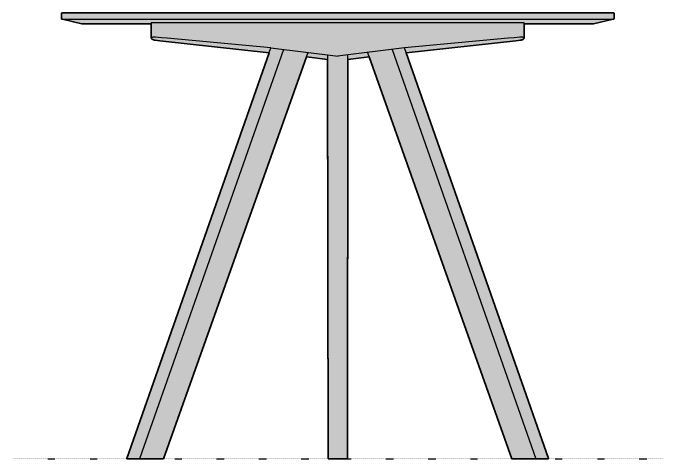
# Model space of a CAD drawing. Header units: millimetres. Extents: x 0 to 2426, y -1359 to 730.
# Drawn here: x 0 to 1064, y 0 to 730 of the extents above; entities that cross this region are included whole.
import ezdxf

# ---------------------------------------------------------------- set-up
doc = ezdxf.new("R2010")
doc.units = ezdxf.units.MM
doc.linetypes.add('Dots', pattern=[1, 0, -1])
doc.layers.add('Blocks', color=7, linetype='Continuous')
doc.layers.add('Blocks$Fill', color=7, linetype='Continuous', true_color=0xffffff)
for name, color, linetype, lineweight, true_color in [('Blocks$Inner', 7, 'Continuous', 25, 0x007f00), ('Blocks$Outline', 7, 'Continuous', 35, 0xff3f3f), ('Groud', 7, 'Dots', 25, 0x243775)]:
    doc.layers.add(name, color=color, linetype=linetype, lineweight=lineweight, true_color=true_color)

# ---------------------------------------------------------------- blocks, each defined once
blk = doc.blocks.new('CPH 20 Dining Table Ø90 Front')
at = {"layer": 'Blocks$Fill'}
blk.add_hatch(color=256, dxfattribs=at).paths.add_polyline_path([(419.4, 664.7), (186.4, 0.6), (186.4, 0.6), (186.3, 0.6), (186.3, 0.6), (186.3, 0.6), (186.3, 0.6), (186.3, 0.5), (186.3, 0.5), (186.3, 0.5), (186.3, 0.5), (186.3, 0.5), (186.3, 0.5), (186.3, 0.4), (186.3, 0.4), (186.3, 0.4), (186.3, 0.4), (186.3, 0.4), (186.4, 0.4), (186.4, 0.3), (186.4, 0.3), (186.4, 0.3), (186.4, 0.3), (186.4, 0.3), (186.4, 0.3), (186.4, 0.2), (186.4, 0.2), (186.4, 0.2), (186.4, 0.2), (186.4, 0.2), (186.5, 0.2), (186.5, 0.2), (186.5, 0.2), (186.5, 0.1), (186.5, 0.1), (186.5, 0.1), (186.5, 0.1), (186.5, 0.1), (186.6, 0.1), (186.6, 0.1), (186.6, 0.1), (186.6, 0.1), (186.6, 0.1), (186.6, 0), (186.6, 0), (186.7, 0), (186.7, 0), (186.7, 0), (186.7, 0), (186.7, 0), (186.7, 0), (186.8, 0), (186.8, 0), (186.8, 0), (186.8, 0), (186.8, 0), (246, 0), (246, 0), (246, 0), (246.1, 0), (246.1, 0), (246.1, 0), (246.1, 0), (246.1, 0), (246.1, 0), (246.2, 0), (246.2, 0), (246.2, 0), (246.2, 0), (246.2, 0.1), (246.2, 0.1), (246.2, 0.1), (246.3, 0.1), (246.3, 0.1), (246.3, 0.1), (246.3, 0.1), (246.3, 0.1), (246.3, 0.1), (246.3, 0.1), (246.3, 0.2), (246.4, 0.2), (246.4, 0.2), (246.4, 0.2), (246.4, 0.2), (246.4, 0.2), (246.4, 0.2), (246.4, 0.3), (246.4, 0.3), (246.4, 0.3), (246.4, 0.3), (246.4, 0.3), (246.5, 0.3), (480.2, 658), (514.9, 654.1), (515.8, 0.5), (515.8, 0.5), (515.8, 0.4), (515.8, 0.4), (515.8, 0.4), (515.8, 0.4), (515.8, 0.4), (515.8, 0.4), (515.8, 0.3), (515.8, 0.3), (515.8, 0.3), (515.9, 0.3), (515.9, 0.3), (515.9, 0.3), (515.9, 0.2), (515.9, 0.2), (515.9, 0.2), (515.9, 0.2), (515.9, 0.2), (515.9, 0.2), (515.9, 0.2), (516, 0.2), (516, 0.1), (516, 0.1), (516, 0.1), (516, 0.1), (516, 0.1), (516, 0.1), (516, 0.1), (516.1, 0.1), (516.1, 0.1), (516.1, 0.1), (516.1, 0), (516.1, 0), (516.1, 0), (516.2, 0), (516.2, 0), (516.2, 0), (516.2, 0), (516.2, 0), (516.2, 0), (516.3, 0), (516.3, 0), (516.3, 0), (516.3, 0), (531.6, 0), (546.9, 0), (546.9, 0), (546.9, 0), (546.9, 0), (546.9, 0), (546.9, 0), (547, 0), (547, 0), (547, 0), (547, 0), (547, 0), (547, 0), (547.1, 0.1), (547.1, 0.1), (547.1, 0.1), (547.1, 0.1), (547.1, 0.1), (547.1, 0.1), (547.2, 0.1), (547.2, 0.1), (547.2, 0.1), (547.2, 0.1), (547.2, 0.2), (547.2, 0.2), (547.2, 0.2), (547.2, 0.2), (547.2, 0.2), (547.3, 0.2), (547.3, 0.2), (547.3, 0.2), (547.3, 0.3), (547.3, 0.3), (547.3, 0.3), (547.3, 0.3), (547.3, 0.3), (547.3, 0.3), (547.3, 0.4), (547.3, 0.4), (547.3, 0.4), (547.3, 0.4), (547.3, 0.4), (547.3, 0.4), (547.3, 0.5), (547.3, 0.5), (547.3, 0.5), (548.2, 654.1), (582.9, 658), (816.7, 0.3), (816.7, 0.3), (816.7, 0.3), (816.7, 0.3), (816.7, 0.3), (816.7, 0.2), (816.8, 0.2), (816.8, 0.2), (816.8, 0.2), (816.8, 0.2), (816.8, 0.2), (816.8, 0.2), (816.8, 0.1), (816.8, 0.1), (816.8, 0.1), (816.9, 0.1), (816.9, 0.1), (816.9, 0.1), (816.9, 0.1), (816.9, 0.1), (816.9, 0.1), (816.9, 0.1), (817, 0), (817, 0), (817, 0), (817, 0), (817, 0), (817, 0), (817.1, 0), (817.1, 0), (817.1, 0), (817.1, 0), (817.1, 0), (817.1, 0), (817.2, 0), (817.2, 0), (876.3, 0), (876.4, 0), (876.4, 0), (876.4, 0), (876.4, 0), (876.4, 0), (876.4, 0), (876.5, 0), (876.5, 0), (876.5, 0), (876.5, 0), (876.5, 0), (876.5, 0.1), (876.6, 0.1), (876.6, 0.1), (876.6, 0.1), (876.6, 0.1), (876.6, 0.1), (876.6, 0.1), (876.6, 0.1), (876.7, 0.1), (876.7, 0.1), (876.7, 0.2), (876.7, 0.2), (876.7, 0.2), (876.7, 0.2), (876.7, 0.2), (876.7, 0.2), (876.7, 0.2), (876.8, 0.2), (876.8, 0.3), (876.8, 0.3), (876.8, 0.3), (876.8, 0.3), (876.8, 0.3), (876.8, 0.3), (876.8, 0.4), (876.8, 0.4), (876.8, 0.4), (876.8, 0.4), (876.8, 0.4), (876.8, 0.4), (876.8, 0.5), (876.8, 0.5), (876.8, 0.5), (876.8, 0.5), (876.8, 0.5), (876.8, 0.5), (876.8, 0.6), (876.8, 0.6), (876.8, 0.6), (876.8, 0.6), (876.8, 0.6), (876.8, 0.6), (876.8, 0.7), (643.7, 664.7), (822.9, 684.6), (830.4, 685.3), (831.1, 685.4), (831.5, 685.5), (831.9, 685.6), (832.2, 685.7), (832.6, 685.8), (832.9, 685.9), (833.3, 686), (833.6, 686.1), (834, 686.3), (834.3, 686.4), (834.6, 686.6), (834.9, 686.8), (835.1, 686.8), (835.2, 686.9), (835.3, 687), (835.4, 687), (835.5, 687.1), (835.6, 687.2), (835.7, 687.3), (835.8, 687.3), (835.8, 687.4), (835.9, 687.5), (836, 687.6), (836.1, 687.7), (836.1, 687.8), (836.2, 687.9), (836.3, 688), (836.3, 688.1), (836.4, 688.2), (836.4, 688.3), (836.5, 688.4), (836.5, 688.5), (836.6, 688.6), (836.6, 688.7), (836.7, 688.8), (836.7, 688.9), (836.7, 689.1), (836.7, 689.2), (836.8, 689.3), (836.8, 689.4), (836.8, 689.5), (836.8, 689.6), (836.8, 689.8), (836.8, 712), (950.5, 712), (982.3, 719.7), (982.6, 719.7), (982.7, 719.8), (982.8, 719.8), (982.9, 719.8), (983.1, 719.8), (983.2, 719.9), (983.3, 719.9), (983.4, 720), (983.5, 720), (983.6, 720.1), (983.6, 720.1), (983.7, 720.1), (983.7, 720.1), (983.7, 720.1), (983.7, 720.2), (983.7, 720.2), (983.8, 720.2), (983.8, 720.2), (983.8, 720.3), (983.8, 720.3), (983.8, 720.3), (983.8, 720.3), (983.8, 720.3), (983.9, 720.4), (983.9, 720.4), (983.9, 720.4), (983.9, 720.4), (983.9, 720.5), (983.9, 720.5), (983.9, 720.5), (983.9, 720.6), (983.9, 720.6), (983.9, 720.6), (983.9, 720.6), (983.9, 720.7), (983.9, 720.7), (983.9, 720.7), (983.9, 720.7), (983.9, 720.8), (983.9, 729.3), (983.9, 729.4), (983.9, 729.4), (983.9, 729.4), (983.9, 729.4), (983.9, 729.5), (983.9, 729.5), (983.9, 729.5), (983.9, 729.5), (983.9, 729.5), (983.9, 729.6), (983.8, 729.6), (983.8, 729.6), (983.8, 729.6), (983.8, 729.7), (983.8, 729.7), (983.8, 729.7), (983.8, 729.7), (983.7, 729.7), (983.7, 729.8), (983.7, 729.8), (983.7, 729.8), (983.7, 729.8), (983.7, 729.8), (983.6, 729.8), (983.6, 729.9), (983.6, 729.9), (983.6, 729.9), (983.5, 729.9), (983.5, 729.9), (983.5, 729.9), (983.5, 729.9), (983.5, 729.9), (983.4, 729.9), (983.4, 730), (983.4, 730), (983.4, 730), (983.3, 730), (983.3, 730), (983.3, 730), (983.3, 730), (983.2, 730), (532.1, 730), (79.9, 730), (79.9, 730), (79.9, 730), (79.8, 730), (79.8, 730), (79.8, 730), (79.8, 730), (79.7, 730), (79.7, 729.9), (79.7, 729.9), (79.7, 729.9), (79.7, 729.9), (79.6, 729.9), (79.6, 729.9), (79.6, 729.9), (79.6, 729.9), (79.5, 729.9), (79.5, 729.8), (79.5, 729.8), (79.5, 729.8), (79.5, 729.8), (79.4, 729.8), (79.4, 729.8), (79.4, 729.7), (79.4, 729.7), (79.4, 729.7), (79.4, 729.7), (79.3, 729.7), (79.3, 729.6), (79.3, 729.6), (79.3, 729.6), (79.3, 729.6), (79.3, 729.5), (79.3, 729.5), (79.3, 729.5), (79.3, 729.5), (79.2, 729.5), (79.2, 729.4), (79.2, 729.4), (79.2, 729.4), (79.2, 729.4), (79.2, 729.3), (79.2, 720.8), (79.2, 720.7), (79.2, 720.7), (79.2, 720.7), (79.2, 720.7), (79.2, 720.6), (79.2, 720.6), (79.2, 720.6), (79.2, 720.6), (79.2, 720.5), (79.2, 720.5), (79.3, 720.5), (79.3, 720.4), (79.3, 720.4), (79.3, 720.4), (79.3, 720.4), (79.3, 720.3), (79.3, 720.3), (79.3, 720.3), (79.3, 720.3), (79.4, 720.3), (79.4, 720.2), (79.4, 720.2), (79.4, 720.2), (79.4, 720.2), (79.4, 720.1), (79.5, 720.1), (79.5, 720.1), (79.5, 720.1), (79.5, 720.1), (79.6, 720), (79.8, 720), (79.9, 719.9), (80, 719.9), (80.1, 719.8), (80.2, 719.8), (80.3, 719.8), (80.5, 719.8), (80.6, 719.7), (80.7, 719.7), (80.8, 719.7), (112.6, 712), (226.4, 712), (226.4, 689.6), (226.4, 689.5), (226.4, 689.4), (226.4, 689.3), (226.4, 689.2), (226.4, 689.1), (226.5, 688.9), (226.5, 688.8), (226.5, 688.7), (226.6, 688.6), (226.6, 688.5), (226.7, 688.4), (226.7, 688.3), (226.8, 688.2), (226.8, 688.1), (226.9, 688), (226.9, 687.9), (227, 687.8), (227.1, 687.7), (227.2, 687.6), (227.2, 687.5), (227.3, 687.4), (227.4, 687.3), (227.5, 687.3), (227.6, 687.2), (227.7, 687.1), (227.8, 687), (227.9, 687), (227.9, 686.9), (228.1, 686.8), (228.2, 686.8), (228.2, 686.8), (228.5, 686.6), (228.9, 686.4), (229.2, 686.3), (229.5, 686.1), (229.9, 686), (230.2, 685.9), (230.6, 685.8), (230.9, 685.7), (231.3, 685.6), (231.6, 685.5), (232, 685.4), (232.4, 685.4), (232.7, 685.3), (240.2, 684.6)], flags=0)
at = {"layer": 'Blocks$Inner'}
for p, q in [((422.3, 672.8), (532.1, 659.5)), ((442.6, 670.3), (207.3, 0)), ((620.5, 670.3), (855.8, 0)), ((480.2, 658), (514.9, 654.1)), ((582.9, 658), (548.2, 654.1))]:
    blk.add_line(p, q, dxfattribs=at)
for points in [[(532.1, 730), (79.9, 730), (79.9, 730), (79.9, 730), (79.8, 730), (79.8, 730), (79.8, 730), (79.8, 730), (79.7, 730), (79.7, 729.9), (79.7, 729.9), (79.7, 729.9), (79.7, 729.9), (79.6, 729.9), (79.6, 729.9), (79.6, 729.9), (79.6, 729.9), (79.5, 729.9), (79.5, 729.8), (79.5, 729.8), (79.5, 729.8), (79.5, 729.8), (79.4, 729.8), (79.4, 729.8), (79.4, 729.7), (79.4, 729.7), (79.4, 729.7), (79.4, 729.7), (79.3, 729.7), (79.3, 729.6), (79.3, 729.6), (79.3, 729.6), (79.3, 729.6), (79.3, 729.5), (79.3, 729.5), (79.3, 729.5), (79.3, 729.5), (79.2, 729.5), (79.2, 729.4), (79.2, 729.4), (79.2, 729.4), (79.2, 729.4), (79.2, 729.3), (79.2, 720.8), (79.2, 720.7), (79.2, 720.7), (79.2, 720.7), (79.2, 720.7), (79.2, 720.6), (79.2, 720.6), (79.2, 720.6), (79.2, 720.6), (79.2, 720.5), (79.2, 720.5), (79.3, 720.5), (79.3, 720.4), (79.3, 720.4), (79.3, 720.4), (79.3, 720.4), (79.3, 720.3), (79.3, 720.3), (79.3, 720.3), (79.3, 720.3), (79.4, 720.3), (79.4, 720.2), (79.4, 720.2), (79.4, 720.2), (79.4, 720.2), (79.4, 720.1), (79.5, 720.1), (79.5, 720.1), (79.5, 720.1), (79.5, 720.1), (79.6, 720), (79.8, 720), (79.9, 719.9), (80, 719.9), (80.1, 719.8), (80.2, 719.8), (80.3, 719.8), (80.5, 719.8), (80.6, 719.7), (80.7, 719.7), (80.8, 719.7), (532.1, 719.7)], [(531.1, 719.7), (982.3, 719.7), (982.5, 719.7), (982.6, 719.7), (982.7, 719.8), (982.8, 719.8), (982.9, 719.8), (983.1, 719.8), (983.2, 719.9), (983.3, 719.9), (983.4, 720), (983.5, 720), (983.6, 720.1), (983.6, 720.1), (983.7, 720.1), (983.7, 720.1), (983.7, 720.1), (983.7, 720.2), (983.7, 720.2), (983.8, 720.2), (983.8, 720.2), (983.8, 720.3), (983.8, 720.3), (983.8, 720.3), (983.8, 720.3), (983.8, 720.3), (983.9, 720.4), (983.9, 720.4), (983.9, 720.4), (983.9, 720.4), (983.9, 720.5), (983.9, 720.5), (983.9, 720.5), (983.9, 720.6), (983.9, 720.6), (983.9, 720.6), (983.9, 720.6), (983.9, 720.7), (983.9, 720.7), (983.9, 720.7), (983.9, 720.7), (983.9, 720.8), (983.9, 729.3), (983.9, 729.4), (983.9, 729.4), (983.9, 729.4), (983.9, 729.4), (983.9, 729.5), (983.9, 729.5), (983.9, 729.5), (983.9, 729.5), (983.9, 729.5), (983.9, 729.6), (983.8, 729.6), (983.8, 729.6), (983.8, 729.6), (983.8, 729.7), (983.8, 729.7), (983.8, 729.7), (983.8, 729.7), (983.7, 729.7), (983.7, 729.8), (983.7, 729.8), (983.7, 729.8), (983.7, 729.8), (983.7, 729.8), (983.6, 729.8), (983.6, 729.9), (983.6, 729.9), (983.6, 729.9), (983.5, 729.9), (983.5, 729.9), (983.5, 729.9), (983.5, 729.9), (983.5, 729.9), (983.4, 729.9), (983.4, 730), (983.4, 730), (983.4, 730), (983.3, 730), (983.3, 730), (983.3, 730), (983.3, 730), (983.2, 730), (531.1, 730)], [(80.8, 719.7), (112.6, 712), (226.4, 712)], [(532.1, 714), (226.4, 714), (226.4, 689.9), (226.4, 689.8), (226.4, 689.6), (226.4, 689.5), (226.4, 689.4), (226.4, 689.3), (226.4, 689.2), (226.4, 689.1), (226.5, 688.9), (226.5, 688.8), (226.5, 688.7), (226.6, 688.6), (226.6, 688.5), (226.7, 688.4), (226.7, 688.3), (226.8, 688.2), (226.8, 688.1), (226.9, 688), (226.9, 687.9), (227, 687.8), (227.1, 687.7), (227.2, 687.6), (227.2, 687.5), (227.3, 687.4), (227.4, 687.3), (227.5, 687.3), (227.6, 687.2), (227.7, 687.1), (227.8, 687), (227.9, 687), (227.9, 686.9), (228.1, 686.8), (228.2, 686.8), (228.2, 686.8), (228.5, 686.6), (228.9, 686.4), (229.2, 686.3), (229.5, 686.1), (229.9, 686), (230.2, 685.9), (230.6, 685.8), (230.9, 685.7), (231.3, 685.6), (231.6, 685.5), (232, 685.4), (232.4, 685.4), (232.7, 685.3), (236.5, 684.9), (240.2, 684.6), (419.4, 664.7)], [(643.7, 664.7), (822.9, 684.6), (826.7, 684.9), (830.4, 685.3), (830.8, 685.4), (831.1, 685.4), (831.5, 685.5), (831.9, 685.6), (832.2, 685.7), (832.6, 685.8), (832.9, 685.9), (833.3, 686), (833.6, 686.1), (834, 686.3), (834.3, 686.4), (834.6, 686.6), (834.9, 686.8), (835, 686.8), (835.1, 686.8), (835.2, 686.9), (835.3, 687), (835.4, 687), (835.5, 687.1), (835.6, 687.2), (835.7, 687.3), (835.8, 687.3), (835.8, 687.4), (835.9, 687.5), (836, 687.6), (836.1, 687.7), (836.1, 687.8), (836.2, 687.9), (836.3, 688), (836.3, 688.1), (836.4, 688.2), (836.4, 688.3), (836.5, 688.4), (836.5, 688.5), (836.6, 688.6), (836.6, 688.7), (836.7, 688.8), (836.7, 688.9), (836.7, 689.1), (836.7, 689.2), (836.8, 689.3), (836.8, 689.4), (836.8, 689.5), (836.8, 689.6), (836.8, 689.8), (836.8, 689.9), (836.8, 714), (531.1, 714)], [(982.3, 719.7), (950.5, 712), (836.8, 712)], [(482.9, 665.5), (246.5, 0.3), (246.4, 0.3), (246.4, 0.3), (246.4, 0.3), (246.4, 0.3), (246.4, 0.3), (246.4, 0.2), (246.4, 0.2), (246.4, 0.2), (246.4, 0.2), (246.4, 0.2), (246.4, 0.2), (246.3, 0.2), (246.3, 0.1), (246.3, 0.1), (246.3, 0.1), (246.3, 0.1), (246.3, 0.1), (246.3, 0.1), (246.3, 0.1), (246.2, 0.1), (246.2, 0.1), (246.2, 0.1), (246.2, 0), (246.2, 0), (246.2, 0), (246.2, 0), (246.1, 0), (246.1, 0), (246.1, 0), (246.1, 0), (246.1, 0), (246.1, 0), (246, 0), (246, 0), (246, 0), (246, 0), (186.8, 0), (186.8, 0), (186.8, 0), (186.8, 0), (186.8, 0), (186.7, 0), (186.7, 0), (186.7, 0), (186.7, 0), (186.7, 0), (186.7, 0), (186.6, 0), (186.6, 0), (186.6, 0.1), (186.6, 0.1), (186.6, 0.1), (186.6, 0.1), (186.6, 0.1), (186.5, 0.1), (186.5, 0.1), (186.5, 0.1), (186.5, 0.1), (186.5, 0.1), (186.5, 0.2), (186.5, 0.2), (186.5, 0.2), (186.4, 0.2), (186.4, 0.2), (186.4, 0.2), (186.4, 0.2), (186.4, 0.2), (186.4, 0.3), (186.4, 0.3), (186.4, 0.3), (186.4, 0.3), (186.4, 0.3), (186.4, 0.3), (186.4, 0.4), (186.3, 0.4), (186.3, 0.4), (186.3, 0.4), (186.3, 0.4), (186.3, 0.4), (186.3, 0.5), (186.3, 0.5), (186.3, 0.5), (186.3, 0.5), (186.3, 0.5), (186.3, 0.5), (186.3, 0.6), (186.3, 0.6), (186.3, 0.6), (186.3, 0.6), (186.4, 0.6), (186.4, 0.6), (186.4, 0.7), (422.3, 672.8), (252.4, 688.7), (243, 689.5), (233.5, 690.2), (232.7, 690.2), (231.9, 690.3), (231.1, 690.3), (230.3, 690.3), (229.5, 690.3), (228.7, 690.2), (227.9, 690.1), (227.2, 690), (226.4, 689.9)], [(810.8, 688.7), (640.9, 672.8), (531.1, 659.5)], [(836.8, 689.9), (836, 690), (835.2, 690.1), (834.4, 690.2), (833.6, 690.3), (832.8, 690.3), (832, 690.3), (831.2, 690.3), (830.4, 690.2), (829.6, 690.2), (820.2, 689.5), (810.8, 688.7)], [(580.3, 665.5), (816.7, 0.3), (816.7, 0.3), (816.7, 0.3), (816.7, 0.3), (816.7, 0.3), (816.7, 0.3), (816.7, 0.2), (816.8, 0.2), (816.8, 0.2), (816.8, 0.2), (816.8, 0.2), (816.8, 0.2), (816.8, 0.2), (816.8, 0.1), (816.8, 0.1), (816.8, 0.1), (816.9, 0.1), (816.9, 0.1), (816.9, 0.1), (816.9, 0.1), (816.9, 0.1), (816.9, 0.1), (816.9, 0.1), (817, 0), (817, 0), (817, 0), (817, 0), (817, 0), (817, 0), (817.1, 0), (817.1, 0), (817.1, 0), (817.1, 0), (817.1, 0), (817.1, 0), (817.2, 0), (817.2, 0), (876.3, 0), (876.3, 0), (876.4, 0), (876.4, 0), (876.4, 0), (876.4, 0), (876.4, 0), (876.4, 0), (876.5, 0), (876.5, 0), (876.5, 0), (876.5, 0), (876.5, 0), (876.5, 0.1), (876.6, 0.1), (876.6, 0.1), (876.6, 0.1), (876.6, 0.1), (876.6, 0.1), (876.6, 0.1), (876.6, 0.1), (876.7, 0.1), (876.7, 0.1), (876.7, 0.2), (876.7, 0.2), (876.7, 0.2), (876.7, 0.2), (876.7, 0.2), (876.7, 0.2), (876.7, 0.2), (876.8, 0.2), (876.8, 0.3), (876.8, 0.3), (876.8, 0.3), (876.8, 0.3), (876.8, 0.3), (876.8, 0.3), (876.8, 0.4), (876.8, 0.4), (876.8, 0.4), (876.8, 0.4), (876.8, 0.4), (876.8, 0.4), (876.8, 0.5), (876.8, 0.5), (876.8, 0.5), (876.8, 0.5), (876.8, 0.5), (876.8, 0.5), (876.8, 0.6), (876.8, 0.6), (876.8, 0.6), (876.8, 0.6), (876.8, 0.6), (876.8, 0.6), (876.8, 0.7), (640.9, 672.8)], [(514.9, 661.6), (515.8, 0.5), (515.8, 0.5), (515.8, 0.5), (515.8, 0.4), (515.8, 0.4), (515.8, 0.4), (515.8, 0.4), (515.8, 0.4), (515.8, 0.4), (515.8, 0.3), (515.8, 0.3), (515.8, 0.3), (515.9, 0.3), (515.9, 0.3), (515.9, 0.3), (515.9, 0.2), (515.9, 0.2), (515.9, 0.2), (515.9, 0.2), (515.9, 0.2), (515.9, 0.2), (515.9, 0.2), (516, 0.2), (516, 0.1), (516, 0.1), (516, 0.1), (516, 0.1), (516, 0.1), (516, 0.1), (516, 0.1), (516.1, 0.1), (516.1, 0.1), (516.1, 0.1), (516.1, 0), (516.1, 0), (516.1, 0), (516.2, 0), (516.2, 0), (516.2, 0), (516.2, 0), (516.2, 0), (516.2, 0), (516.3, 0), (516.3, 0), (516.3, 0), (516.3, 0), (531.6, 0), (546.8, 0), (546.9, 0), (546.9, 0), (546.9, 0), (546.9, 0), (546.9, 0), (546.9, 0), (547, 0), (547, 0), (547, 0), (547, 0), (547, 0), (547, 0), (547.1, 0.1), (547.1, 0.1), (547.1, 0.1), (547.1, 0.1), (547.1, 0.1), (547.1, 0.1), (547.2, 0.1), (547.2, 0.1), (547.2, 0.1), (547.2, 0.1), (547.2, 0.2), (547.2, 0.2), (547.2, 0.2), (547.2, 0.2), (547.2, 0.2), (547.3, 0.2), (547.3, 0.2), (547.3, 0.2), (547.3, 0.3), (547.3, 0.3), (547.3, 0.3), (547.3, 0.3), (547.3, 0.3), (547.3, 0.3), (547.3, 0.4), (547.3, 0.4), (547.3, 0.4), (547.3, 0.4), (547.3, 0.4), (547.3, 0.4), (547.3, 0.5), (547.3, 0.5), (547.3, 0.5), (548.3, 661.6)]]:
    blk.add_lwpolyline(points, dxfattribs=at)
at = {"layer": 'Blocks$Outline'}
for p, q in [((79.3, 729.5), (79.2, 729.5)), ((79.2, 729.5), (79.2, 729.4)), ((79.2, 729.4), (79.2, 729.4)), ((79.2, 729.4), (79.2, 729.4)), ((79.2, 729.4), (79.2, 729.4)), ((79.2, 729.4), (79.2, 729.3)), ((79.2, 729.3), (79.2, 720.8)), ((79.4, 729.7), (79.3, 729.7)), ((79.3, 729.7), (79.3, 729.6)), ((79.3, 729.6), (79.3, 729.6)), ((79.3, 729.6), (79.3, 729.6)), ((79.3, 729.6), (79.3, 729.6)), ((79.3, 729.6), (79.3, 729.5)), ((79.3, 729.5), (79.3, 729.5)), ((79.3, 729.5), (79.3, 729.5)), ((79.3, 729.5), (79.3, 729.5)), ((79.5, 729.8), (79.4, 729.8)), ((79.4, 729.8), (79.4, 729.8)), ((79.4, 729.8), (79.4, 729.7)), ((79.4, 729.7), (79.4, 729.7)), ((79.4, 729.7), (79.4, 729.7)), ((79.4, 729.7), (79.4, 729.7)), ((79.6, 729.9), (79.5, 729.9)), ((79.5, 729.9), (79.5, 729.8)), ((79.5, 729.8), (79.5, 729.8)), ((79.5, 729.8), (79.5, 729.8)), ((79.5, 729.8), (79.5, 729.8)), ((79.7, 729.9), (79.6, 729.9)), ((79.6, 729.9), (79.6, 729.9)), ((79.6, 729.9), (79.6, 729.9)), ((79.6, 729.9), (79.6, 729.9)), ((79.8, 730), (79.7, 730)), ((79.7, 730), (79.7, 729.9)), ((79.7, 729.9), (79.7, 729.9)), ((79.7, 729.9), (79.7, 729.9)), ((79.7, 729.9), (79.7, 729.9)), ((79.9, 730), (79.8, 730)), ((79.8, 730), (79.8, 730)), ((79.8, 730), (79.8, 730)), ((79.8, 730), (79.8, 730)), ((532.1, 730), (79.9, 730)), ((79.9, 730), (79.9, 730)), ((79.9, 730), (79.9, 730)), ((983.2, 730), (532.1, 730)), ((983.3, 730), (983.2, 730)), ((983.4, 730), (983.3, 730)), ((983.3, 730), (983.3, 730)), ((983.3, 730), (983.3, 730)), ((983.3, 730), (983.3, 730)), ((983.4, 729.9), (983.4, 730)), ((983.4, 730), (983.4, 730)), ((983.4, 730), (983.4, 730)), ((983.5, 729.9), (983.4, 729.9)), ((983.6, 729.9), (983.5, 729.9)), ((983.5, 729.9), (983.5, 729.9)), ((983.5, 729.9), (983.5, 729.9)), ((983.5, 729.9), (983.5, 729.9)), ((983.5, 729.9), (983.5, 729.9)), ((983.6, 729.8), (983.6, 729.9)), ((983.6, 729.9), (983.6, 729.9)), ((983.6, 729.9), (983.6, 729.9)), ((983.7, 729.8), (983.6, 729.8)), ((983.7, 729.7), (983.7, 729.8)), ((983.7, 729.8), (983.7, 729.8)), ((983.7, 729.8), (983.7, 729.8)), ((983.7, 729.8), (983.7, 729.8)), ((983.7, 729.8), (983.7, 729.8)), ((983.8, 729.7), (983.7, 729.7)), ((983.8, 729.6), (983.8, 729.7)), ((983.8, 729.7), (983.8, 729.7)), ((983.8, 729.7), (983.8, 729.7)), ((983.8, 729.7), (983.8, 729.7)), ((983.9, 729.6), (983.8, 729.6)), ((983.8, 729.6), (983.8, 729.6)), ((983.8, 729.6), (983.8, 729.6)), ((983.9, 729.5), (983.9, 729.6)), ((983.9, 729.4), (983.9, 729.5)), ((983.9, 729.5), (983.9, 729.5)), ((983.9, 729.5), (983.9, 729.5)), ((983.9, 729.5), (983.9, 729.5)), ((983.9, 729.5), (983.9, 729.5)), ((983.9, 729.3), (983.9, 729.4)), ((983.9, 729.4), (983.9, 729.4)), ((983.9, 729.4), (983.9, 729.4)), ((983.9, 729.4), (983.9, 729.4)), ((983.9, 720.8), (983.9, 729.3)), ((79.2, 720.8), (79.2, 720.7)), ((79.2, 720.7), (79.2, 720.7)), ((79.2, 720.7), (79.2, 720.7)), ((79.2, 720.7), (79.2, 720.7)), ((79.2, 720.7), (79.2, 720.6)), ((79.2, 720.6), (79.2, 720.6)), ((79.2, 720.6), (79.2, 720.6)), ((79.2, 720.6), (79.2, 720.6)), ((79.2, 720.6), (79.2, 720.5)), ((79.2, 720.5), (79.2, 720.5)), ((79.2, 720.5), (79.3, 720.5)), ((79.3, 720.5), (79.3, 720.4)), ((79.3, 720.4), (79.3, 720.4)), ((79.3, 720.4), (79.3, 720.4)), ((79.3, 720.4), (79.3, 720.4)), ((79.3, 720.4), (79.3, 720.3)), ((79.3, 720.3), (79.3, 720.3)), ((79.3, 720.3), (79.3, 720.3)), ((79.3, 720.3), (79.3, 720.3)), ((79.3, 720.3), (79.4, 720.3)), ((79.4, 720.3), (79.4, 720.2)), ((79.4, 720.2), (79.4, 720.2)), ((79.4, 720.2), (79.4, 720.2)), ((79.4, 720.2), (79.4, 720.2)), ((79.4, 720.2), (79.4, 720.1)), ((79.4, 720.1), (79.5, 720.1)), ((79.5, 720.1), (79.5, 720.1)), ((79.5, 720.1), (79.5, 720.1)), ((79.5, 720.1), (79.5, 720.1)), ((79.5, 720.1), (79.6, 720)), ((79.6, 720), (79.8, 720)), ((79.8, 720), (79.9, 719.9)), ((79.9, 719.9), (80, 719.9)), ((80, 719.9), (80.1, 719.8)), ((80.1, 719.8), (80.2, 719.8)), ((80.2, 719.8), (80.3, 719.8)), ((80.3, 719.8), (80.5, 719.8)), ((80.5, 719.8), (80.6, 719.7)), ((80.6, 719.7), (80.7, 719.7)), ((80.7, 719.7), (80.8, 719.7)), ((80.8, 719.7), (112.6, 712)), ((950.5, 712), (982.3, 719.7)), ((982.3, 719.7), (982.5, 719.7)), ((982.5, 719.7), (982.6, 719.7)), ((982.6, 719.7), (982.7, 719.8)), ((982.7, 719.8), (982.8, 719.8)), ((982.8, 719.8), (982.9, 719.8)), ((982.9, 719.8), (983.1, 719.8)), ((983.1, 719.8), (983.2, 719.9)), ((983.2, 719.9), (983.3, 719.9)), ((983.3, 719.9), (983.4, 720)), ((983.4, 720), (983.5, 720)), ((983.5, 720), (983.6, 720.1)), ((983.6, 720.1), (983.6, 720.1)), ((983.6, 720.1), (983.7, 720.1)), ((983.7, 720.1), (983.7, 720.2)), ((983.7, 720.2), (983.7, 720.2)), ((983.7, 720.2), (983.8, 720.2)), ((983.7, 720.1), (983.7, 720.1)), ((983.7, 720.1), (983.7, 720.1)), ((983.8, 720.3), (983.9, 720.4)), ((983.8, 720.2), (983.8, 720.3)), ((983.8, 720.3), (983.8, 720.3)), ((983.8, 720.3), (983.8, 720.3)), ((983.8, 720.3), (983.8, 720.3)), ((983.8, 720.3), (983.8, 720.3)), ((983.8, 720.2), (983.8, 720.2)), ((983.9, 720.7), (983.9, 720.8)), ((983.9, 720.6), (983.9, 720.7)), ((983.9, 720.7), (983.9, 720.7)), ((983.9, 720.7), (983.9, 720.7)), ((983.9, 720.7), (983.9, 720.7)), ((983.9, 720.5), (983.9, 720.6)), ((983.9, 720.6), (983.9, 720.6)), ((983.9, 720.6), (983.9, 720.6)), ((983.9, 720.6), (983.9, 720.6)), ((983.9, 720.4), (983.9, 720.5)), ((983.9, 720.5), (983.9, 720.5)), ((983.9, 720.5), (983.9, 720.5)), ((983.9, 720.4), (983.9, 720.4)), ((983.9, 720.4), (983.9, 720.4)), ((983.9, 720.4), (983.9, 720.4)), ((112.6, 712), (226.4, 712)), ((226.4, 712), (226.4, 689.9)), ((836.8, 689.9), (836.8, 712)), ((836.8, 712), (950.5, 712)), ((226.4, 689.9), (226.4, 689.8)), ((226.4, 689.8), (226.4, 689.6)), ((226.4, 689.6), (226.4, 689.5)), ((226.4, 689.5), (226.4, 689.4)), ((226.4, 689.4), (226.4, 689.3)), ((226.4, 689.3), (226.4, 689.2)), ((226.4, 689.2), (226.4, 689.1)), ((226.4, 689.1), (226.5, 688.9)), ((226.5, 688.9), (226.5, 688.8)), ((226.5, 688.8), (226.5, 688.7)), ((226.5, 688.7), (226.6, 688.6)), ((226.6, 688.6), (226.6, 688.5)), ((226.6, 688.5), (226.7, 688.4)), ((226.7, 688.4), (226.7, 688.3)), ((226.7, 688.3), (226.8, 688.2)), ((226.8, 688.2), (226.8, 688.1)), ((226.8, 688.1), (226.9, 688)), ((226.9, 688), (226.9, 687.9)), ((226.9, 687.9), (227, 687.8)), ((227, 687.8), (227.1, 687.7)), ((227.1, 687.7), (227.2, 687.6)), ((227.2, 687.6), (227.2, 687.5)), ((227.2, 687.5), (227.3, 687.4)), ((227.3, 687.4), (227.4, 687.3)), ((227.4, 687.3), (227.5, 687.3)), ((227.5, 687.3), (227.6, 687.2)), ((227.6, 687.2), (227.7, 687.1)), ((227.7, 687.1), (227.8, 687)), ((227.8, 687), (227.9, 687)), ((227.9, 687), (227.9, 686.9)), ((227.9, 686.9), (228.1, 686.8)), ((228.1, 686.8), (228.2, 686.8)), ((228.2, 686.8), (228.2, 686.8)), ((228.2, 686.8), (228.5, 686.6)), ((228.5, 686.6), (228.9, 686.4)), ((228.9, 686.4), (229.2, 686.3)), ((229.2, 686.3), (229.5, 686.1)), ((229.5, 686.1), (229.9, 686)), ((229.9, 686), (230.2, 685.9)), ((230.2, 685.9), (230.6, 685.8)), ((230.6, 685.8), (230.9, 685.7)), ((230.9, 685.7), (231.3, 685.6)), ((231.3, 685.6), (231.6, 685.5)), ((231.6, 685.5), (232, 685.4)), ((232, 685.4), (232.4, 685.4)), ((232.4, 685.4), (232.7, 685.3)), ((232.7, 685.3), (236.5, 684.9)), ((236.5, 684.9), (240.2, 684.6)), ((240.2, 684.6), (419.4, 664.7)), ((643.7, 664.7), (822.9, 684.6)), ((822.9, 684.6), (826.7, 684.9)), ((826.7, 684.9), (830.4, 685.3)), ((830.4, 685.3), (830.8, 685.4)), ((830.8, 685.4), (831.1, 685.4)), ((831.1, 685.4), (831.5, 685.5)), ((831.5, 685.5), (831.9, 685.6)), ((831.9, 685.6), (832.2, 685.7)), ((832.2, 685.7), (832.6, 685.8)), ((832.6, 685.8), (832.9, 685.9)), ((832.9, 685.9), (833.3, 686)), ((833.3, 686), (833.6, 686.1)), ((833.6, 686.1), (834, 686.3)), ((834, 686.3), (834.3, 686.4)), ((834.3, 686.4), (834.6, 686.6)), ((834.6, 686.6), (834.9, 686.8)), ((834.9, 686.8), (835, 686.8)), ((835, 686.8), (835.1, 686.8)), ((835.1, 686.8), (835.2, 686.9)), ((835.2, 686.9), (835.3, 687)), ((835.3, 687), (835.4, 687)), ((835.4, 687), (835.5, 687.1)), ((835.5, 687.1), (835.6, 687.2)), ((835.6, 687.2), (835.7, 687.3)), ((835.7, 687.3), (835.8, 687.3)), ((835.8, 687.4), (835.9, 687.5)), ((835.8, 687.3), (835.8, 687.4)), ((835.9, 687.5), (836, 687.6)), ((836, 687.6), (836.1, 687.7)), ((836.1, 687.8), (836.2, 687.9)), ((836.1, 687.7), (836.1, 687.8)), ((836.2, 687.9), (836.3, 688)), ((836.3, 688.1), (836.4, 688.2)), ((836.3, 688), (836.3, 688.1)), ((836.4, 688.3), (836.5, 688.4)), ((836.4, 688.2), (836.4, 688.3)), ((836.5, 688.5), (836.6, 688.6)), ((836.5, 688.4), (836.5, 688.5)), ((836.6, 688.7), (836.7, 688.8)), ((836.6, 688.6), (836.6, 688.7)), ((836.7, 689.2), (836.8, 689.3)), ((836.7, 689.1), (836.7, 689.2)), ((836.7, 688.9), (836.7, 689.1)), ((836.7, 688.8), (836.7, 688.9)), ((836.8, 689.8), (836.8, 689.9)), ((836.8, 689.6), (836.8, 689.8)), ((836.8, 689.5), (836.8, 689.6)), ((836.8, 689.4), (836.8, 689.5)), ((836.8, 689.3), (836.8, 689.4)), ((419.4, 664.7), (186.4, 0.7)), ((876.8, 0.7), (643.7, 664.7)), ((246.5, 0.3), (480.2, 658)), ((480.2, 658), (514.9, 654.1)), ((514.9, 654.1), (515.8, 0.5)), ((547.3, 0.5), (548.2, 654.1)), ((548.2, 654.1), (582.9, 658)), ((582.9, 658), (816.7, 0.3)), ((186.4, 0.6), (186.3, 0.6)), ((186.3, 0.6), (186.3, 0.6)), ((186.3, 0.6), (186.3, 0.6)), ((186.3, 0.6), (186.3, 0.6)), ((186.3, 0.6), (186.3, 0.5)), ((186.3, 0.5), (186.3, 0.5)), ((186.3, 0.5), (186.3, 0.5)), ((186.3, 0.5), (186.3, 0.5)), ((186.3, 0.5), (186.3, 0.5)), ((186.3, 0.5), (186.3, 0.5)), ((186.3, 0.5), (186.3, 0.4)), ((186.3, 0.4), (186.3, 0.4)), ((186.3, 0.4), (186.3, 0.4)), ((186.3, 0.4), (186.3, 0.4)), ((186.3, 0.4), (186.3, 0.4)), ((186.3, 0.4), (186.4, 0.4)), ((186.4, 0.7), (186.4, 0.6)), ((186.4, 0.6), (186.4, 0.6)), ((186.4, 0.4), (186.4, 0.3)), ((186.4, 0.3), (186.4, 0.3)), ((186.4, 0.3), (186.4, 0.3)), ((186.4, 0.3), (186.4, 0.3)), ((186.4, 0.3), (186.4, 0.3)), ((186.4, 0.3), (186.4, 0.3)), ((186.4, 0.3), (186.4, 0.2)), ((186.4, 0.2), (186.4, 0.2)), ((186.4, 0.2), (186.4, 0.2)), ((186.4, 0.2), (186.4, 0.2)), ((186.4, 0.2), (186.4, 0.2)), ((186.4, 0.2), (186.5, 0.2)), ((186.5, 0.2), (186.5, 0.2)), ((186.5, 0.2), (186.5, 0.2)), ((186.5, 0.2), (186.5, 0.1)), ((186.5, 0.1), (186.5, 0.1)), ((186.5, 0.1), (186.5, 0.1)), ((186.5, 0.1), (186.5, 0.1)), ((186.5, 0.1), (186.5, 0.1)), ((186.5, 0.1), (186.6, 0.1)), ((186.6, 0.1), (186.6, 0.1)), ((186.6, 0.1), (186.6, 0.1)), ((186.6, 0.1), (186.6, 0.1)), ((186.6, 0.1), (186.6, 0.1)), ((186.6, 0.1), (186.6, 0)), ((186.6, 0), (186.6, 0)), ((186.6, 0), (186.7, 0)), ((186.7, 0), (186.7, 0)), ((186.7, 0), (186.7, 0)), ((186.7, 0), (186.7, 0)), ((186.7, 0), (186.7, 0)), ((186.7, 0), (186.7, 0)), ((186.7, 0), (186.8, 0)), ((186.8, 0), (186.8, 0)), ((186.8, 0), (186.8, 0)), ((186.8, 0), (186.8, 0)), ((186.8, 0), (186.8, 0)), ((186.8, 0), (246, 0)), ((246, 0), (246, 0)), ((246, 0), (246, 0)), ((246, 0), (246, 0)), ((246, 0), (246.1, 0)), ((246.1, 0), (246.1, 0)), ((246.1, 0), (246.1, 0)), ((246.1, 0), (246.1, 0)), ((246.1, 0), (246.1, 0)), ((246.1, 0), (246.1, 0)), ((246.1, 0), (246.2, 0)), ((246.2, 0), (246.2, 0.1)), ((246.2, 0.1), (246.2, 0.1)), ((246.2, 0.1), (246.2, 0.1)), ((246.2, 0.1), (246.3, 0.1)), ((246.2, 0), (246.2, 0)), ((246.2, 0), (246.2, 0)), ((246.2, 0), (246.2, 0)), ((246.3, 0.1), (246.3, 0.2)), ((246.3, 0.2), (246.4, 0.2)), ((246.3, 0.1), (246.3, 0.1)), ((246.3, 0.1), (246.3, 0.1)), ((246.3, 0.1), (246.3, 0.1)), ((246.3, 0.1), (246.3, 0.1)), ((246.3, 0.1), (246.3, 0.1)), ((246.3, 0.1), (246.3, 0.1)), ((246.4, 0.2), (246.4, 0.3)), ((246.4, 0.3), (246.4, 0.3)), ((246.4, 0.3), (246.4, 0.3)), ((246.4, 0.3), (246.4, 0.3)), ((246.4, 0.3), (246.4, 0.3)), ((246.4, 0.3), (246.5, 0.3)), ((246.4, 0.2), (246.4, 0.2)), ((246.4, 0.2), (246.4, 0.2)), ((246.4, 0.2), (246.4, 0.2)), ((246.4, 0.2), (246.4, 0.2)), ((246.4, 0.2), (246.4, 0.2)), ((515.8, 0.5), (515.8, 0.5)), ((515.8, 0.5), (515.8, 0.5)), ((515.8, 0.5), (515.8, 0.4)), ((515.8, 0.4), (515.8, 0.4)), ((515.8, 0.4), (515.8, 0.4)), ((515.8, 0.4), (515.8, 0.4)), ((515.8, 0.4), (515.8, 0.4)), ((515.8, 0.4), (515.8, 0.4)), ((515.8, 0.4), (515.8, 0.3)), ((515.8, 0.3), (515.8, 0.3)), ((515.8, 0.3), (515.8, 0.3)), ((515.8, 0.3), (515.9, 0.3)), ((515.9, 0.3), (515.9, 0.3)), ((515.9, 0.3), (515.9, 0.3)), ((515.9, 0.3), (515.9, 0.2)), ((515.9, 0.2), (515.9, 0.2)), ((515.9, 0.2), (515.9, 0.2)), ((515.9, 0.2), (515.9, 0.2)), ((515.9, 0.2), (515.9, 0.2)), ((515.9, 0.2), (515.9, 0.2)), ((515.9, 0.2), (515.9, 0.2)), ((515.9, 0.2), (516, 0.2)), ((516, 0.2), (516, 0.1)), ((516, 0.1), (516, 0.1)), ((516, 0.1), (516, 0.1)), ((516, 0.1), (516, 0.1)), ((516, 0.1), (516, 0.1)), ((516, 0.1), (516, 0.1)), ((516, 0.1), (516, 0.1)), ((516, 0.1), (516.1, 0.1)), ((516.1, 0.1), (516.1, 0.1)), ((516.1, 0.1), (516.1, 0.1)), ((516.1, 0.1), (516.1, 0)), ((516.1, 0), (516.1, 0)), ((516.1, 0), (516.1, 0)), ((516.1, 0), (516.2, 0)), ((516.2, 0), (516.2, 0)), ((516.2, 0), (516.2, 0)), ((516.2, 0), (516.2, 0)), ((516.2, 0), (516.2, 0)), ((516.2, 0), (516.2, 0)), ((516.2, 0), (516.3, 0)), ((516.3, 0), (516.3, 0)), ((516.3, 0), (516.3, 0)), ((516.3, 0), (516.3, 0)), ((516.3, 0), (531.6, 0)), ((531.6, 0), (546.8, 0)), ((546.8, 0), (546.9, 0)), ((546.9, 0), (546.9, 0)), ((546.9, 0), (546.9, 0)), ((546.9, 0), (546.9, 0)), ((546.9, 0), (546.9, 0)), ((546.9, 0), (546.9, 0)), ((546.9, 0), (547, 0)), ((547, 0), (547.1, 0.1)), ((547, 0), (547, 0)), ((547, 0), (547, 0)), ((547, 0), (547, 0)), ((547, 0), (547, 0)), ((547, 0), (547, 0)), ((547.1, 0.1), (547.1, 0.1)), ((547.1, 0.1), (547.1, 0.1)), ((547.1, 0.1), (547.1, 0.1)), ((547.1, 0.1), (547.1, 0.1)), ((547.1, 0.1), (547.1, 0.1)), ((547.1, 0.1), (547.2, 0.1)), ((547.2, 0.1), (547.2, 0.2)), ((547.2, 0.2), (547.2, 0.2)), ((547.2, 0.2), (547.2, 0.2)), ((547.2, 0.2), (547.2, 0.2)), ((547.2, 0.2), (547.2, 0.2)), ((547.2, 0.2), (547.3, 0.2)), ((547.2, 0.1), (547.2, 0.1)), ((547.2, 0.1), (547.2, 0.1)), ((547.2, 0.1), (547.2, 0.1)), ((547.3, 0.4), (547.3, 0.5)), ((547.3, 0.5), (547.3, 0.5)), ((547.3, 0.5), (547.3, 0.5)), ((547.3, 0.3), (547.3, 0.4)), ((547.3, 0.4), (547.3, 0.4)), ((547.3, 0.4), (547.3, 0.4)), ((547.3, 0.4), (547.3, 0.4)), ((547.3, 0.4), (547.3, 0.4)), ((547.3, 0.4), (547.3, 0.4)), ((547.3, 0.2), (547.3, 0.3)), ((547.3, 0.3), (547.3, 0.3)), ((547.3, 0.3), (547.3, 0.3)), ((547.3, 0.3), (547.3, 0.3)), ((547.3, 0.3), (547.3, 0.3)), ((547.3, 0.3), (547.3, 0.3)), ((547.3, 0.2), (547.3, 0.2)), ((547.3, 0.2), (547.3, 0.2)), ((816.7, 0.3), (816.7, 0.3)), ((816.7, 0.3), (816.7, 0.3)), ((816.7, 0.3), (816.7, 0.3)), ((816.7, 0.3), (816.7, 0.3)), ((816.7, 0.3), (816.7, 0.3)), ((816.7, 0.3), (816.7, 0.2)), ((816.7, 0.2), (816.8, 0.2)), ((816.8, 0.2), (816.8, 0.2)), ((816.8, 0.2), (816.8, 0.2)), ((816.8, 0.2), (816.8, 0.2)), ((816.8, 0.2), (816.8, 0.2)), ((816.8, 0.2), (816.8, 0.2)), ((816.8, 0.2), (816.8, 0.1)), ((816.8, 0.1), (816.8, 0.1)), ((816.8, 0.1), (816.8, 0.1)), ((816.8, 0.1), (816.9, 0.1)), ((816.9, 0.1), (816.9, 0.1)), ((816.9, 0.1), (816.9, 0.1)), ((816.9, 0.1), (816.9, 0.1)), ((816.9, 0.1), (816.9, 0.1)), ((816.9, 0.1), (816.9, 0.1)), ((816.9, 0.1), (816.9, 0.1)), ((816.9, 0.1), (817, 0)), ((817, 0), (817, 0)), ((817, 0), (817, 0)), ((817, 0), (817, 0)), ((817, 0), (817, 0)), ((817, 0), (817, 0)), ((817, 0), (817.1, 0)), ((817.1, 0), (817.1, 0)), ((817.1, 0), (817.1, 0)), ((817.1, 0), (817.1, 0)), ((817.1, 0), (817.1, 0)), ((817.1, 0), (817.1, 0)), ((817.1, 0), (817.2, 0)), ((817.2, 0), (817.2, 0)), ((817.2, 0), (876.3, 0)), ((876.3, 0), (876.3, 0)), ((876.3, 0), (876.4, 0)), ((876.4, 0), (876.4, 0)), ((876.4, 0), (876.4, 0)), ((876.4, 0), (876.4, 0)), ((876.4, 0), (876.4, 0)), ((876.4, 0), (876.4, 0)), ((876.4, 0), (876.5, 0)), ((876.5, 0), (876.5, 0.1)), ((876.5, 0.1), (876.6, 0.1)), ((876.5, 0), (876.5, 0)), ((876.5, 0), (876.5, 0)), ((876.5, 0), (876.5, 0)), ((876.5, 0), (876.5, 0)), ((876.6, 0.1), (876.6, 0.1)), ((876.6, 0.1), (876.6, 0.1)), ((876.6, 0.1), (876.6, 0.1)), ((876.6, 0.1), (876.6, 0.1)), ((876.6, 0.1), (876.6, 0.1)), ((876.6, 0.1), (876.6, 0.1)), ((876.6, 0.1), (876.7, 0.1)), ((876.7, 0.1), (876.7, 0.2)), ((876.7, 0.2), (876.7, 0.2)), ((876.7, 0.2), (876.7, 0.2)), ((876.7, 0.2), (876.7, 0.2)), ((876.7, 0.2), (876.7, 0.2)), ((876.7, 0.2), (876.7, 0.2)), ((876.7, 0.2), (876.7, 0.2)), ((876.7, 0.2), (876.8, 0.2)), ((876.7, 0.1), (876.7, 0.1)), ((876.8, 0.6), (876.8, 0.7)), ((876.8, 0.5), (876.8, 0.6)), ((876.8, 0.6), (876.8, 0.6)), ((876.8, 0.6), (876.8, 0.6)), ((876.8, 0.6), (876.8, 0.6)), ((876.8, 0.6), (876.8, 0.6)), ((876.8, 0.6), (876.8, 0.6)), ((876.8, 0.4), (876.8, 0.5)), ((876.8, 0.5), (876.8, 0.5)), ((876.8, 0.5), (876.8, 0.5)), ((876.8, 0.5), (876.8, 0.5)), ((876.8, 0.5), (876.8, 0.5)), ((876.8, 0.5), (876.8, 0.5)), ((876.8, 0.3), (876.8, 0.4)), ((876.8, 0.4), (876.8, 0.4)), ((876.8, 0.4), (876.8, 0.4)), ((876.8, 0.4), (876.8, 0.4)), ((876.8, 0.4), (876.8, 0.4)), ((876.8, 0.4), (876.8, 0.4)), ((876.8, 0.2), (876.8, 0.3)), ((876.8, 0.3), (876.8, 0.3)), ((876.8, 0.3), (876.8, 0.3)), ((876.8, 0.3), (876.8, 0.3)), ((876.8, 0.3), (876.8, 0.3)), ((876.8, 0.3), (876.8, 0.3))]:
    blk.add_line(p, q, dxfattribs=at)

msp = doc.modelspace()

# ---------------------------------------------------------------- linework, layer by layer
at = {"layer": 'Groud'}
msp.add_lwpolyline([(0, 0), (1064, 0)], dxfattribs=at)

# ---------------------------------------------------------------- block references
at = {"layer": 'Blocks'}
msp.add_blockref('CPH 20 Dining Table Ø90 Front', (0, 0), dxfattribs=at)

doc.saveas('drawing.dxf')
